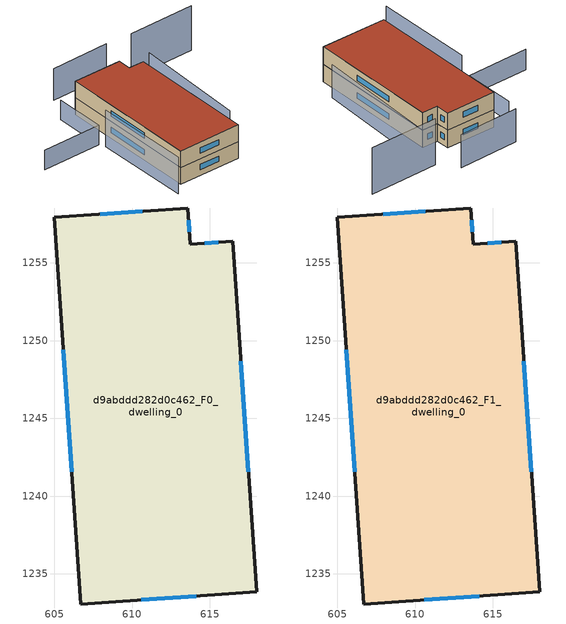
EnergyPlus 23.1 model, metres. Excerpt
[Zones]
d9abddd282d0c462_F0_dwelling_0
 floor ground (EU_floor_Construction): 616.45,1256.38 618,1233.83 606.71,1233.06 605,1257.93 613.57,1258.52 613.73,1256.19 z0
 wall outside (EU_wall_Construction): 605,1257.93 606.71,1233.06 618,1233.83 616.45,1256.38 613.73,1256.19 613.57,1258.52 605,1257.93 z0:3
 window (EU_Window_Construction): 605.58,1249.42 606.12,1241.57 / 610.64,1258.32 607.93,1258.13 / 613.68,1256.99 613.63,1257.72 / 615.52,1256.32 614.66,1256.26 / 617.47,1241.55 616.98,1248.66 / 610.57,1233.32 614.13,1233.57 z1.03:1.97
d9abddd282d0c462_F1_dwelling_0
 floor to d9abddd282d0c462_F0_dwelling_0 (EU_floor_Construction): 616.45,1256.38 618,1233.83 606.7,1233.06 605,1257.93 613.57,1258.52 613.73,1256.19 z3
 wall outside (EU_wall_Construction): 605,1257.93 606.71,1233.06 618,1233.83 616.45,1256.38 613.73,1256.19 613.57,1258.52 605,1257.93 z3:6
 window (EU_Window_Construction): 605.58,1249.42 606.12,1241.57 / 610.64,1258.32 607.93,1258.13 / 613.68,1256.99 613.63,1257.72 / 615.52,1256.32 614.66,1256.26 / 617.47,1241.55 616.98,1248.66 / 610.57,1233.32 614.13,1233.57 z4.03:4.97
 roof outside (EU_roof_Construction): 618,1233.83 616.45,1256.38 613.73,1256.19 613.57,1258.52 605,1257.93 606.71,1233.06 z6
shading: 603.54,1248.05 604.86,1231.13 z0:6.6; 619.45,1238.13 618.94,1258.2 / 615.05,1263.91 604.65,1262.97 z0:5.7; 629.51,1262.08 617.67,1261.12 z0:8; 602.34,1258.01 603.06,1249.17 / 603.06,1249.17 592.41,1248.31 z0:3.5
[Building]
EU S2 Campaign: North Axis=0; Terrain=City; Solar Distribution=FullExterior
[Site:Location]
Cape.Town.Intl.AP: Latitude=-33.965; Longitude=18.602; Time Zone=2; Elevation=46
[SizingPeriod:WeatherFileDays]
AnnualSizingPeriod: Begin Month=1; Begin Day of Month=1; End Month=12; End Day of Month=31; Day of Week for Start Day=Monday; Use Weather File Daylight Saving Period=No; Use Weather File Rain and Snow Indicators=No
[MATERIAL]
EU_InternalMass_Material: Roughness=MediumRough; Thickness=0.1; Conductivity=1; Density=1800; Specific Heat=900; Thermal Absorptance=0.9; Solar Absorptance=0.7; Visible Absorptance=0.7
[MATERIAL:NOMASS] Roughness=MediumRough; Thermal Absorptance=0.9; Solar Absorptance=0.7; Visible Absorptance=0.7
Name | Thermal Resistance
EU_wall_NoMass | 0.493876
EU_roof_NoMass | 0.449382
EU_floor_NoMass | 1.25
[WINDOWMATERIAL:SIMPLEGLAZINGSYSTEM]
EU_Window_SimpleGlazing: UFactor=4.4; Solar Heat Gain Coefficient=0.85; Visible Transmittance=0.85
[CONSTRUCTION]
EU_wall_Construction: EU_wall_NoMass
EU_roof_Construction: EU_roof_NoMass
EU_floor_Construction: EU_floor_NoMass
EU_Window_Construction: EU_Window_SimpleGlazing
EU_InternalMass_Construction: EU_InternalMass_Material
[ZONE] Type=1; Multiplier=1; Ceiling Height=autocalculate; Volume=827.587; Floor Area=autocalculate; Part of Total Floor Area=Yes
d9abddd282d0c462_F0_dwelling_0; d9abddd282d0c462_F1_dwelling_0
[INTERNALMASS] Construction=EU_InternalMass_Construction; Surface Area=275.862
Name | Zone or ZoneList
d9abddd282d0c462_F0_dwelling_0_EU_InternalMass | d9abddd282d0c462_F0_dwelling_0
d9abddd282d0c462_F1_dwelling_0_EU_InternalMass | d9abddd282d0c462_F1_dwelling_0
[OTHEREQUIPMENT] Fuel Type=Electricity; Design Level Calculation Method=Watts/Area; Power per Zone Floor Area=1; Fraction Latent=0; Fraction Radiant=0; Fraction Lost=0; Carbon Dioxide Generation Rate=0; EndUse Subcategory=EU_Step8_InternalGains
Name | Zone or ZoneList or Space or SpaceList | Schedule
EU_Step8_InternalGain_d9abddd282d0c462_F0_dwelling_0_f000 | d9abddd282d0c462_F0_dwelling_0 | EU_Step8_GainSchedule_d9abddd282d0c462_F0_dwelling_0_f000
EU_Step8_InternalGain_d9abddd282d0c462_F1_dwelling_0_f000 | d9abddd282d0c462_F1_dwelling_0 | EU_Step8_GainSchedule_d9abddd282d0c462_F1_dwelling_0_f000
[ZONEVENTILATION:DESIGNFLOWRATE] Schedule=EU_AlwaysOn; Design Flow Rate Calculation Method=AirChanges/Hour; Air Changes per Hour=0.64; Ventilation Type=Natural; Fan Pressure Rise=0; Fan Total Efficiency=1; Constant Term Coefficient=1; Temperature Term Coefficient=0; Velocity Term Coefficient=0; Velocity Squared Term Coefficient=0; Minimum Indoor Temperature=-100; Maximum Indoor Temperature=100; Delta Temperature=-100; Minimum Outdoor Temperature=-100; Maximum Outdoor Temperature=100; Maximum Wind Speed=40
Name | Zone or ZoneList or Space or SpaceList
EU_ConstantAir_d9abddd282d0c462_F0_dwelling_0 | d9abddd282d0c462_F0_dwelling_0
EU_ConstantAir_d9abddd282d0c462_F1_dwelling_0 | d9abddd282d0c462_F1_dwelling_0
[HVACTEMPLATE:THERMOSTAT] Constant Heating Setpoint=20; Constant Cooling Setpoint=50
EU_HeatOnly_d9abddd282d0c462_F0_dwelling_0; EU_HeatOnly_d9abddd282d0c462_F1_dwelling_0
[HVACTEMPLATE:ZONE:IDEALLOADSAIRSYSTEM] System Availability Schedule=EU_AlwaysOn; Maximum Heating Supply Air Temperature=50; Minimum Cooling Supply Air Temperature=13; Maximum Heating Supply Air Humidity Ratio=0.0156; Minimum Cooling Supply Air Humidity Ratio=0.0077; Heating Limit=NoLimit; Cooling Limit=NoLimit; Heating Availability Schedule=EU_AlwaysOn; Cooling Availability Schedule=EU_CoolingOff; Dehumidification Control Type=ConstantSensibleHeatRatio; Cooling Sensible Heat Ratio=0.7; Dehumidification Setpoint=60; Humidification Control Type=None; Humidification Setpoint=30; Outdoor Air Method=None; Outdoor Air Flow Rate per Person=0.00944; Outdoor Air Flow Rate per Zone Floor Area=0; Outdoor Air Flow Rate per Zone=0; Demand Controlled Ventilation Type=None; Outdoor Air Economizer Type=NoEconomizer; Heat Recovery Type=None; Sensible Heat Recovery Effectiveness=0.7; Latent Heat Recovery Effectiveness=0.65
Name | Template Thermostat
d9abddd282d0c462_F0_dwelling_0 | EU_HeatOnly_d9abddd282d0c462_F0_dwelling_0
d9abddd282d0c462_F1_dwelling_0 | EU_HeatOnly_d9abddd282d0c462_F1_dwelling_0
[SIZING:ZONE] Zone Cooling Design Supply Air Temperature Input Method=SupplyAirTemperature; Zone Cooling Design Supply Air Temperature=13; Zone Heating Design Supply Air Temperature Input Method=SupplyAirTemperature; Zone Heating Design Supply Air Temperature=50; Zone Cooling Design Supply Air Humidity Ratio=0.008; Zone Heating Design Supply Air Humidity Ratio=0.008; Cooling Design Air Flow Method=DesignDay; Cooling Design Air Flow Rate=0; Cooling Minimum Air Flow per Zone Floor Area=0.000762; Cooling Minimum Air Flow=0; Cooling Minimum Air Flow Fraction=0.2; Heating Design Air Flow Method=DesignDay; Heating Design Air Flow Rate=0; Heating Maximum Air Flow per Zone Floor Area=0.002032; Heating Maximum Air Flow=0.141576; Heating Maximum Air Flow Fraction=0.3; Account for Dedicated Outdoor Air System=No; Dedicated Outdoor Air System Control Strategy=NeutralSupplyAir; Dedicated Outdoor Air Low Setpoint Temperature for Design=autosize; Dedicated Outdoor Air High Setpoint Temperature for Design=autosize; Zone Load Sizing Method=Sensible Load Only No Latent Load; Zone Latent Cooling Design Supply Air Humidity Ratio Input Method=HumidityRatioDifference; Zone Cooling Design Supply Air Humidity Ratio Difference=0.005; Zone Latent Heating Design Supply Air Humidity Ratio Input Method=HumidityRatioDifference; Zone Humidification Design Supply Air Humidity Ratio Difference=0.005
d9abddd282d0c462_F0_dwelling_0; d9abddd282d0c462_F1_dwelling_0
[SCHEDULE:CONSTANT]
Name | Hourly Value
EU_AlwaysOn | 1
EU_CoolingOff | 0
[SCHEDULE:FILE] Column Number=1; Rows to Skip at Top=0; Number of Hours of Data=8760; Column Separator=Comma; Interpolate to Timestep=No; Minutes per Item=60; Adjust Schedule for Daylight Savings=Yes
Name | File
EU_Step8_GainSchedule_d9abddd282d0c462_F0_dwelling_0_f000 | ../../schedules/d9abddd282d0c462/d9abddd282d0c462_F0_dwelling_0_f000_gain.csv
EU_Step8_GainSchedule_d9abddd282d0c462_F1_dwelling_0_f000 | ../../schedules/d9abddd282d0c462/d9abddd282d0c462_F1_dwelling_0_f000_gain.csv
